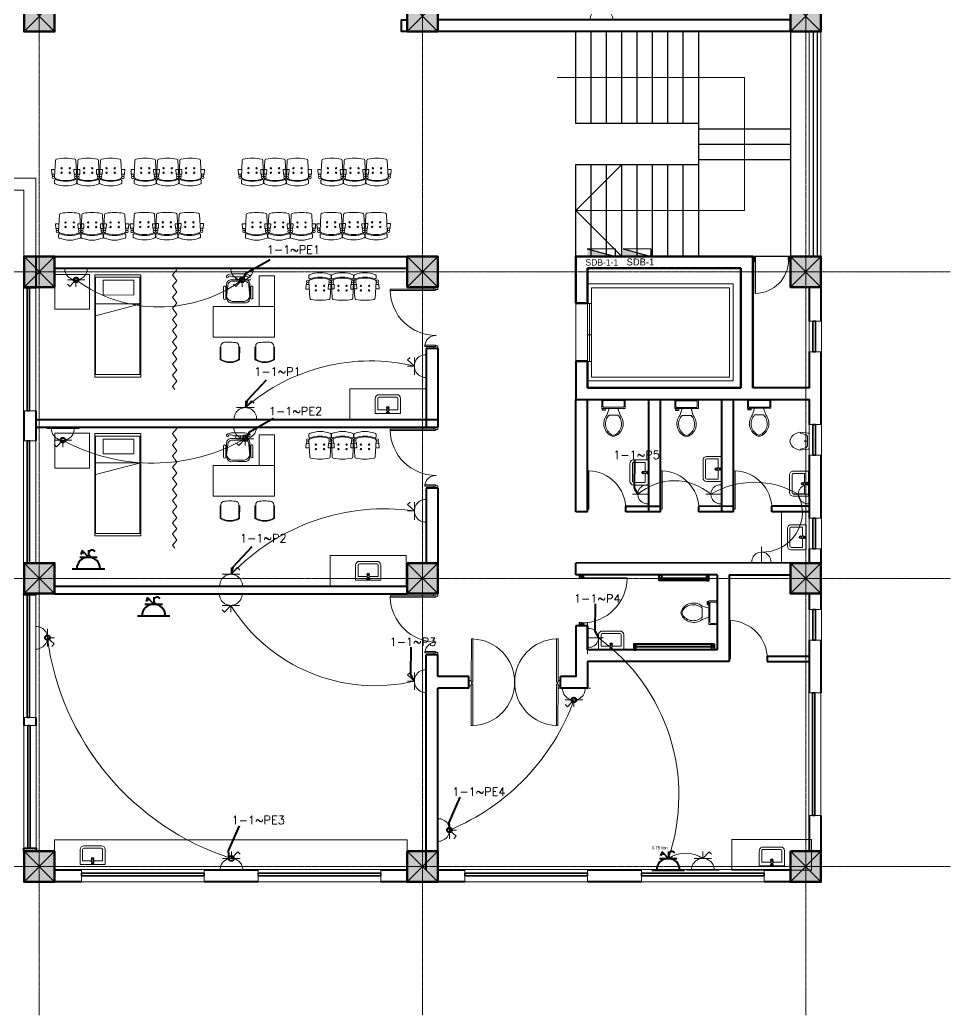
# Model space of a CAD drawing. Header units: millimetres. Extents: x 2399484 to 3337895, y 3598750 to 3969149.
# Drawn here: x 2529930 to 2548137, y 3809098 to 3828576 of the extents above; entities that cross this region are included whole.
import ezdxf

# ---------------------------------------------------------------- set-up
doc = ezdxf.new("R2010")
doc.units = ezdxf.units.MM
doc.header["$MEASUREMENT"] = 0
doc.linetypes.add('CENTER', pattern=[2, 1.25, -0.25, 0.25, -0.25])
doc.linetypes.add('DASHED', pattern=[0.75, 0.5, -0.25])
for name, color, linetype, lineweight in [('0newfurnture', 30, 'Continuous', 15), ('4 DB BOXES', 3, 'Continuous', 25), ('5 A power', 220, 'Continuous', 9), ('5 DB BOXES', 3, 'Continuous', 25), ('centreline', 52, 'CENTER', 5), ('Column-0.5', 14, 'Continuous', 50), ('door', 41, 'Continuous', 5), ('Door Opening-0.09', 253, 'Continuous', 9), ('furniture', 34, 'Continuous', 15), ('Furniture Hospital-0.09', 44, 'Continuous', 9), ('Hatch', 9, 'Continuous', 9), ('hidden lines', 205, 'DASHED', 5), ('Power Sockets City supply', 141, 'Continuous', 13), ('Sill Level', 140, 'Continuous', 20), ('stairs', 6, 'Continuous', 25), ('WALL 0.2', 7, 'Continuous', 20), ('wall 0.4', 7, 'Continuous', 40), ('Wall-0.5', 7, 'Continuous', 50), ('WINDOW', 152, 'Continuous', 30), ('Windows Plan', 152, 'Continuous', 35)]:
    doc.layers.add(name, color=color, linetype=linetype, lineweight=lineweight)
for name, color, linetype in [('power socket Generator', 210, 'CENTER'), ('wire powered ups', 3, 'Continuous'), ('Wires', 1, 'Continuous')]:
    doc.layers.add(name, color=color, linetype=linetype)
doc.styles.add('arial.', font='arial.ttf')
doc.styles.add('romans', font='romans.shx')
doc.styles.get("Standard").update_dxf_attribs({"font": 'arial.ttf'})
doc.linetypes.add('ZIGZAG', pattern='A,0.0001,-0.2,[131,ltypeshp.shx,S=0.2,R=0,X=-0.2,Y=0],-0.4,[131,ltypeshp.shx,S=0.2,R=180,X=0.2,Y=0],-0.2', length=0.8001)
doc.dimstyles.get("Standard").update_dxf_attribs({"dimtxt": 500, "dimasz": 100, "dimexe": 100, "dimexo": 200, "dimgap": 0.09, "dimtad": 0, "dimtoh": 1, "dimdec": 0, "dimzin": 0, "dimdsep": 46, "dimtxsty": 'Standard', "dimblk": 'DOT', "dimcen": 0, "dimclrd": 256, "dimclre": 256, "dimclrt": 256, "dimadec": 0, "dimazin": 0, "dimtfac": 1, "dimtdec": 0, "dimtofl": 0, "dimtmove": 0, "dimatfit": 3, "dimfxl": 1, "dimtolj": 1, "dimtzin": 0, "dimlwd": -1, "dimlwe": -1, "dimarcsym": 1})

# ---------------------------------------------------------------- blocks, each defined once
blk = doc.blocks.new('2ft column')
at = {"layer": 'Hatch', "ltscale": 5}
h = blk.add_hatch(color=256, dxfattribs=at)
h.dxf.hatch_style = 1
h.paths.add_polyline_path([(2207385, 4176559), (2207985, 4176559), (2207985, 4175959), (2207385, 4175959)])
at = {"layer": 'Column-0.5', "ltscale": 5}
blk.add_lwpolyline([(2207385, 4176559), (2207985, 4176559), (2207985, 4175959), (2207385, 4175959)], close=True, dxfattribs=at)
at = {"layer": 'Defpoints', "ltscale": 5}
for points in [[(2207985, 4176559), (2207385, 4175959)], [(2207985, 4175959), (2207385, 4176559)]]:
    blk.add_lwpolyline(points, dxfattribs=at)
blk = doc.blocks.new('main grid')
at = {"layer": 'centreline', "ltscale": 5}
for p, q in [((2542161, 4018930), (2542161, 3976624)), ((2549661, 4018930), (2549661, 3976624)), ((2557161, 4018930), (2557161, 3976624)), ((2559988, 3991172), (2538074, 3991172)), ((2559988, 3985172), (2538074, 3985172)), ((2559988, 3979531), (2538074, 3979531))]:
    blk.add_line(p, q, dxfattribs=at)
at = {"layer": 'Hatch', "xscale": -1}
for p in [(4749846, -180087), (4757346, -180087), (4764846, -180087)]:
    blk.add_blockref('2ft column', p, dxfattribs=at)
at = {"layer": 'Hatch'}
for p in [(334476, -185087), (341976, -185087), (349476, -185087), (334476, -191087), (341976, -191087), (349476, -191087), (334476, -196728), (341976, -196728), (349476, -196728)]:
    blk.add_blockref('2ft column', p, dxfattribs=at)
blk = doc.blocks.new("door 3'3")
at = {"layer": 'door'}
for p, q in [((82769.4, -31237.4), (82769.4, -31203.4)), ((82769.8, -31203.4), (82769.4, -31203.4)), ((82769.8, -31237.4), (82769.8, -31203.4))]:
    blk.add_line(p, q, dxfattribs=at)
at = {"layer": 'door', "ltscale": 80}
for points in [[(82769.8, -31239.8), (82767.4, -31239.8), (82767.4, -31239.4), (82766.9, -31239.4), (82766.9, -31236.4), (82767.4, -31236.4), (82767.4, -31235.9), (82769.4, -31235.9), (82769.4, -31237.4), (82769.8, -31237.4)], [(82802.9, -31239.8), (82805.4, -31239.8), (82805.4, -31239.4), (82805.9, -31239.4), (82805.9, -31236.4), (82805.4, -31236.4), (82805.4, -31235.9), (82803.4, -31235.9), (82803.4, -31237.4), (82802.9, -31237.4)]]:
    blk.add_lwpolyline(points, close=True, dxfattribs=at)
blk.add_arc((82769.4, -31237.4), 34, 0, 89.2047, dxfattribs=at)
at = {"layer": 'Hatch'}
for centre, radius, start, end in [((82757.2, -31236.2), 10.6, 342.6842, 1.6014), ((82764.4, -31235.9), 4.57, 311.0325, 0.2101), ((82768.1, -31239.1), 3.04, 64.8198, 103.5348), ((82804.7, -31239.1), 3.04, 76.4652, 115.1802), ((82808.4, -31235.9), 4.57, 179.7899, 228.9675), ((82815.6, -31236.2), 10.6, 178.3986, 197.3158), ((82767.7, -31239.9), 2.68, 36.7582, 107.5329), ((82767.3, -31240.3), 1.96, 14.7681, 101.3525), ((82767.3, -31236.1), 3.25, 271.0473, 321.5319), ((82805.1, -31239.9), 2.68, 72.4671, 143.2418), ((82805.5, -31236.1), 3.25, 218.4681, 268.9527), ((82805.5, -31240.3), 1.96, 78.6475, 165.2319)]:
    blk.add_arc(centre, radius, start, end, dxfattribs=at)
blk = doc.blocks.new('MAIN DOOR')
at = {"layer": 'door', "ltscale": 1000}
for points in [[(2313.47, 188.53), (2347.4, 188.53), (2347.4, 187.28), (2313.47, 187.28)], [(2381.32, 188.53), (2348.88, 188.53), (2348.88, 187.28), (2381.32, 187.28)]]:
    blk.add_lwpolyline(points, close=True, dxfattribs=at)
for points in [[(2346.08, 190.6), (2346.08, 188.53)], [(2348.88, 188.12), (2347.4, 188.12), (2347.4, 188.53), (2346.08, 188.53), (2346.08, 190.6), (2350.2, 190.6)], [(2347.4, 188.12), (2348.88, 188.12), (2348.88, 188.53), (2350.2, 188.53), (2350.2, 190.6), (2346.08, 190.6)], [(2350.2, 190.6), (2350.2, 188.53)], [(2313.41, 120.66), (2347.33, 120.66), (2347.33, 121.91), (2313.41, 121.91), (2313.41, 120.66)], [(2348.82, 121.07), (2347.33, 121.07), (2347.33, 120.66), (2346.01, 120.66), (2346.01, 118.6), (2350.14, 118.6)], [(2347.33, 121.07), (2348.82, 121.07), (2348.82, 120.66), (2350.14, 120.66), (2350.14, 118.6), (2346.01, 118.6)], [(2346.01, 118.6), (2346.01, 120.66)], [(2381.26, 120.66), (2348.82, 120.66), (2348.82, 121.91), (2381.26, 121.91), (2381.26, 120.66)], [(2350.14, 118.6), (2350.14, 120.66)]]:
    blk.add_lwpolyline(points, dxfattribs=at)
at = {"layer": 'Door Opening-0.09', "ltscale": 1000}
for centre, radius, start, end in [((2347.4, 188.53), 33.94, 182.11678, 357.88255), ((2347.33, 120.66), 33.95, 2.11669, 177.88264)]:
    blk.add_arc(centre, radius, start, end, dxfattribs=at)
at = {"layer": 'WINDOW', "ltscale": 5}
blk.add_line((2350.14, 190.6), (2350.14, 190.6), dxfattribs=at)
blk = doc.blocks.new("door 5'")
at = {"layer": 'door', "ltscale": 1000}
for points in [[(2177525, 4317078), (2177525, 4317062), (2177516, 4317062), (2177516, 4317020), (2177473, 4317020), (2177474, 4317105)], [(2177525, 4317062), (2177525, 4317105), (2177474, 4317105), (2177473, 4317020)], [(2177474, 4317105), (2177516, 4317105)], [(2178697, 4316120), (2178697, 4317060), (2178671, 4317060), (2178671, 4316120), (2178697, 4316120)], [(2178689, 4317076), (2178689, 4317060), (2178697, 4317060), (2178697, 4317018), (2178740, 4317018), (2178740, 4317104)], [(2178689, 4317060), (2178689, 4317104), (2178740, 4317104), (2178740, 4317018)], [(2177473, 4317020), (2177516, 4317020)], [(2178740, 4317018), (2178697, 4317018)]]:
    blk.add_lwpolyline(points, dxfattribs=at)
blk.add_lwpolyline([(2177516, 4316839), (2177516, 4317062), (2177543, 4317062), (2177543, 4316839)], close=True, dxfattribs=at)
at = {"layer": 'Door Opening-0.09', "ltscale": 1000}
for centre, radius, start, end in [((2177516, 4317062), 224, 276.6944, 2.344), ((2178697, 4317076), 957, 180.3416, 268.4244)]:
    blk.add_arc(centre, radius, start, end, dxfattribs=at)
at = {"layer": 'WINDOW', "ltscale": 5}
blk.add_line((2177474, 4317104), (2177474, 4317104), dxfattribs=at)
blk = doc.blocks.new('BANCAS')
at = {"layer": 'Furniture Hospital-0.09'}
for p, q in [((-0.236, -0.247), (-0.314, -0.247)), ((-0.309, -0.347), (-0.314, -0.247)), ((-0.241, -0.347), (-0.309, -0.347)), ((-0.294, -0.405), (-0.3, -0.347)), ((-0.256, -0.405), (-0.25, -0.347)), ((0.314, -0.25), (0.236, -0.25)), ((0.309, -0.35), (0.241, -0.35)), ((0.256, -0.409), (0.25, -0.35)), ((0.294, -0.409), (0.3, -0.35)), ((0.309, -0.35), (0.314, -0.25))]:
    blk.add_line(p, q, dxfattribs=at)
blk.add_lwpolyline([(0.227, -0.048, 0.346546), (0.203, -0.019, 0.095695), (-0.203, -0.019, 0.346546), (-0.227, -0.048), (-0.244, -0.417, 0.318973), (-0.225, -0.447, 0.193005), (0.225, -0.447, 0.318973), (0.244, -0.417)], format="xyb", close=True, dxfattribs=at)
blk.add_lwpolyline([(-0.245, -0.522), (-0.245, -0.489, -0.522832), (-0.218, -0.471, 0.18), (0.218, -0.471, -0.522832), (0.245, -0.489), (0.245, -0.547, -0.306573), (0.232, -0.565, -0.192782), (-0.232, -0.565, -0.306573), (-0.245, -0.547), (-0.245, -0.504)], format="xyb", dxfattribs=at)
for centre, radius in [((-0.09, -0.22), 0.015), ((0.09, -0.22), 0.015), ((-0.275, -0.422), 0.025), ((-0.09, -0.32), 0.015), ((0.09, -0.32), 0.015), ((0.275, -0.425), 0.025)]:
    blk.add_circle(centre, radius, dxfattribs=at)
blk = doc.blocks.new('A$C72AE6952')
at = {"ltscale": 20, "xscale": 800, "yscale": 800, "zscale": 800, "row_count": 1, "column_count": 3, "row_spacing": 0, "column_spacing": 440.0000000000001}
blk.add_blockref('BANCAS', (-440, 0), dxfattribs=at)
blk = doc.blocks.new('TAP')
at = {"layer": 'Furniture Hospital-0.09', "linetype": 'Continuous'}
for p, q in [((0, 38), (0, -38)), ((5, 38), (0, 38)), ((5, 38), (5, -38)), ((30, 25), (5, 25)), ((30, 0), (5, 0)), ((30, 25), (30, -25)), ((56, 16), (30, 16)), ((51, 7), (48, 8)), ((59, 19), (57, 22)), ((73, 24), (73, 27)), ((88, 20), (89, 22)), ((97, 15), (125, 12)), ((97, 8), (100, 9)), ((5, -38), (0, -38)), ((30, -25), (5, -25)), ((56, -16), (30, -16)), ((51, -8), (48, -9)), ((60, -20), (58, -22)), ((74, -24), (74, -27)), ((88, -19), (90, -22)), ((97, -7), (100, -8)), ((97, -15), (125, -12))]:
    blk.add_line(p, q, dxfattribs=at)
for radius in [21.2, 19.7]:
    blk.add_circle((74, 0), radius, dxfattribs=at)
for centre, radius, start, end in [((74, 0), 27.2, 163.0512, 199.0512), ((74, 0), 24.2, 127.0512, 163.0512), ((74, 0), 27.2, 91.0512, 127.0512), ((74, 0), 24.2, 55.0512, 91.0512), ((74, 0), 27.2, 19.0512, 55.0512), ((74, 0), 24.2, 343.0512, 19.0512), ((95, 0), 32.6, 337.45, 22.55), ((74, 0), 24.2, 199.0512, 235.0512), ((74, 0), 27.2, 235.0512, 271.0512), ((74, 0), 24.2, 271.0512, 307.0512), ((74, 0), 27.2, 307.0512, 343.0512)]:
    blk.add_arc(centre, radius, start, end, dxfattribs=at)
blk = doc.blocks.new('bazin')
at = {"layer": '0newfurnture', "ltscale": 5}
for p, q in [((2434577, 4011590), (2435069, 4011590)), ((2434577, 4011295), (2434577, 4011590)), ((2435069, 4011590), (2435069, 4011295)), ((2434626, 4011295), (2434626, 4011516)), ((2434626, 4011516), (2434799, 4011516)), ((2434847, 4011516), (2435020, 4011516)), ((2435020, 4011516), (2435020, 4011295)), ((2434996, 4011270), (2434651, 4011270)), ((2434996, 4011221), (2434651, 4011221))]:
    blk.add_line(p, q, dxfattribs=at)
blk.add_circle((2434823, 4011477), 25.6, dxfattribs=at)
for centre, radius, start, end in [((2434651, 4011295), 73.8, 180, 270), ((2434651, 4011295), 24.6, 180, 270), ((2434996, 4011295), 73.8, 270, 0), ((2434996, 4011295), 24.6, 270, 0)]:
    blk.add_arc(centre, radius, start, end, dxfattribs=at)
at = {"layer": '0newfurnture', "ltscale": 5, "xscale": 0.9842520018725999, "yscale": 0.9842520018725999, "zscale": 0.9842520018725999, "rotation": 270}
blk.add_blockref('TAP', (2434823, 4011590), dxfattribs=at)
blk = doc.blocks.new('26 door')
at = {"layer": 'door'}
blk.add_line((42654.7, -717.83), (42654.7, -716.68), dxfattribs=at)
at = {"layer": 'door', "ltscale": 5}
blk.add_lwpolyline([(42654.7, -716.68), (42684.73, -716.68), (42684.73, -717.83), (42654.7, -717.83)], dxfattribs=at)
at = {"layer": 'Door Opening-0.09'}
blk.add_arc((42654.79, -717.79), 29.96, 2.13581, 90.17937, dxfattribs=at)
blk = doc.blocks.new('d1')
at = {"layer": 'door'}
for p, q in [((2442.75, 10745.72), (2408.32, 10745.72)), ((2442.75, 10746.15), (2408.33, 10746.15)), ((2408.33, 10746.15), (2408.33, 10745.72))]:
    blk.add_line(p, q, dxfattribs=at)
at = {"layer": 'door', "ltscale": 80}
for points in [[(2445, 10779.7), (2445, 10781.99), (2444.56, 10781.99), (2444.56, 10782.43), (2441.8, 10782.43), (2441.8, 10781.99), (2441.36, 10781.99), (2441.36, 10780.14), (2442.75, 10780.14), (2442.75, 10779.7)], [(2445, 10746.15), (2445, 10743.87), (2444.56, 10743.87), (2444.56, 10743.43), (2441.8, 10743.43), (2441.8, 10743.87), (2441.36, 10743.87), (2441.36, 10745.72), (2442.75, 10745.72), (2442.75, 10746.15)]]:
    blk.add_lwpolyline(points, close=True, dxfattribs=at)
at = {"layer": 'Door Opening-0.09', "ltscale": 80}
blk.add_arc((2442.75, 10745.72), 34.42, 90, 179.27403, dxfattribs=at)
at = {"layer": 'hidden lines'}
for centre, radius, start, end in [((2441.64, 10791.37), 9.82, 268.39858, 287.31577), ((2441.38, 10784.76), 4.22, 269.78991, 318.96751), ((2444.33, 10781.34), 2.81, 166.46517, 205.18019), ((2445.01, 10781.68), 2.48, 162.46714, 233.24176), ((2441.57, 10782.05), 3, 308.46813, 358.9527), ((2445.46, 10782.07), 1.81, 168.64751, 255.23191), ((2441.64, 10734.49), 9.82, 72.68423, 91.60142), ((2441.38, 10741.1), 4.22, 41.03249, 90.21009), ((2444.33, 10744.52), 2.81, 154.81981, 193.53483), ((2445.01, 10744.18), 2.48, 126.75824, 197.53286), ((2441.57, 10743.81), 3, 1.0473, 51.53187), ((2445.46, 10743.79), 1.81, 104.76809, 191.35249)]:
    blk.add_arc(centre, radius, start, end, dxfattribs=at)
blk = doc.blocks.new('Toilet - top')
at = {"layer": 'Furniture Hospital-0.09'}
for p, q in [((-10, -8.5), (-8, -8.5)), ((-10, -9.5), (-10, -8.5)), ((-8, -8.5), (-8, -8)), ((-7, -8), (-7, -9.5)), ((-4, -8), (-6, -14)), ((4, -8), (6, -14)), ((9.5, -6), (9.5, -2)), ((-7, -9.5), (-10, -9.5)), ((4, -14), (-4, -14))]:
    blk.add_line(p, q, dxfattribs=at)
blk.add_lwpolyline([(10.5, -8), (10.5, 0), (-10.5, 0), (-10.5, -8)], close=True, dxfattribs=at)
for points in [[(-9.5, -2), (-9.5, -6)], [(8.5, -1), (-8.5, -1)], [(-8.5, -7), (8.5, -7)]]:
    blk.add_lwpolyline(points, dxfattribs=at)
for centre, radius, start, end in [((-8.62, -1.88), 0.884, 81.8699, 188.1301), ((-8.62, -6.12), 0.884, 171.8699, 278.1301), ((8.62, -1.88), 0.884, 351.8699, 98.1301), ((8.62, -6.12), 0.884, 261.8699, 8.1301), ((3.52, -21.58), 12.17, 141.46911, 247.97143), ((4.2, -21.82), 11.33, 136.36773, 238.94682), ((-3.52, -21.58), 12.17, 292.02843, 38.53071), ((-4.2, -21.82), 11.33, 301.05301, 43.63209), ((0, -27.88), 4, 245.73182, 294.26817), ((0, -29), 4, 254.86053, 285.13947)]:
    blk.add_arc(centre, radius, start, end, dxfattribs=at)
blk = doc.blocks.new('TIA UR Plan-flat-1')
at = {"layer": 'Furniture Hospital-0.09'}
for points in [[(-186, 175), (-265, 150, 0.270578), (-380, 0, 0.556713)], [(-186, -175), (-265, -150, -0.270578), (-380, 0, -0.556713)], [(0, 0), (0, 132, 0.414214), (-25, 157), (-186, 175)], [(0, 0), (0, -132, -0.414214), (-25, -157), (-186, -175)], [(-174, 175), (-174, 154), (-81, 130, -0.321575), (-32, 71), (-32, 0)], [(-174, -175), (-174, -154), (-81, -130, 0.321575), (-32, -71), (-32, 0)]]:
    blk.add_lwpolyline(points, format="xyb", dxfattribs=at)
blk.add_circle((-75, 0), 20, dxfattribs=at)
blk = doc.blocks.new('ADHIKRIT')
at = {"layer": 'furniture'}
for p, q in [((900, 1351), (0, 1351)), ((0, 1351), (0, -450)), ((0, 741), (0, 1351)), ((900, -450), (900, 1351)), ((-245, 1046), (-569, 1047)), ((-245, 980), (-569, 981)), ((1048, 956), (1048, 1014)), ((1187, 1121), (1153, 1121)), ((1187, 1145), (1558, 1147)), ((1187, 1145), (1187, 1121)), ((1187, 1121), (1545, 1123)), ((-789, 683), (-869, 683)), ((1050, 758), (1050, 711)), ((1050, 700), (1050, 711)), ((1189, 595), (1157, 595)), ((1187, 595), (1187, 571)), ((1189, 595), (1286, 595)), ((1287, 595), (1545, 597)), ((-789, 547), (-869, 547)), ((1187, 571), (1558, 573)), ((-900, 0), (0, 0)), ((-900, -450), (-900, 0)), ((-247, 247), (-571, 248)), ((-247, 182), (-571, 182)), ((1189, 102), (1157, 102)), ((1187, 126), (1558, 124)), ((1187, 102), (1187, 126)), ((1189, 102), (1286, 101)), ((1287, 101), (1545, 100)), ((1048, -260), (1048, -318)), ((1050, -4), (1050, -14)), ((1050, -61), (1050, -14)), ((0, -450), (-900, -450)), ((0, -450), (900, -450)), ((1187, -425), (1153, -425)), ((1187, -425), (1545, -426)), ((1187, -449), (1187, -425)), ((1187, -449), (1558, -450))]:
    blk.add_line(p, q, dxfattribs=at)
for points in [[(-897, 962, 0.207066), (-957, 755), (-957, 615)], [(-885, 900, 0.214578), (-869, 755), (-869, 615)], [(-110, 614), (-109, 818, 0.414214), (-246, 955), (-655, 956, 0.418376), (-789, 820), (-789, 615)], [(-153, 614), (-152, 788, 0.28028), (-288, 955), (-610, 925, 0.418376), (-744, 789), (-745, 615)], [(-899, 268, -0.207066), (-958, 476), (-957, 615)], [(-886, 330, -0.214578), (-870, 475), (-869, 615)], [(-110, 614), (-110, 409, -0.414214), (-247, 273), (-656, 274, -0.418376), (-790, 410), (-789, 615)], [(-153, 614), (-153, 440, -0.28028), (-290, 273), (-612, 304, -0.418376), (-745, 441), (-745, 615)]]:
    blk.add_lwpolyline(points, format="xyb", dxfattribs=at)
for centre, radius, start, end in [((-881, 933), 33.3, 262.3354, 120.0474), ((-569, 1014), 32.9, 89.8702, 269.8702), ((-245, 1013), 32.9, 269.8702, 89.8702), ((1753, 864), 711, 172.5908, 188.6233), ((1154, 1015), 106, 90.3083, 180.3083), ((1203, 1157), 39.5, 294.3355, 296.5711), ((1099, 860), 518, 329.4756, 30.5244), ((1099, 860), 542, 328.0257, 31.9845), ((1157, 701), 106, 180.3083, 270.3083), ((-882, 297), 33.3, 239.693, 97.4051), ((-571, 215), 32.9, 89.8702, 269.8702), ((-253, 214), 33.4, 280.4483, 79.5122), ((1157, -4), 106, 89.6917, 179.6917), ((1099, -163), 518, 329.4756, 30.5244), ((1099, -163), 542, 328.0155, 31.9743), ((1753, -168), 711, 171.3767, 187.4092), ((1154, -319), 106, 179.6917, 269.6917), ((1203, -461), 39.5, 63.4289, 65.6645)]:
    blk.add_arc(centre, radius, start, end, dxfattribs=at)
blk = doc.blocks.new('BED')
at = {"layer": 'Furniture Hospital-0.09'}
for p, q in [((-2.12, 0.475), (-2.12, -0.475)), ((-2.12, -0.475), (-2.12, 0.475)), ((-0.008, 0.475), (-2.12, 0.475)), ((-2.07, 0.475), (-2.07, -0.475)), ((-0.058, 0.455), (-2.07, 0.455)), ((-0.855, -0.455), (-0.61, 0.475)), ((-0.61, 0.475), (-0.61, -0.455)), ((-0.058, -0.475), (-0.058, 0.475)), ((-0.008, -0.475), (-0.008, 0.475)), ((-0.425, 0.336), (-0.426, -0.303)), ((-0.425, 0.336), (-0.121, 0.336)), ((-0.121, -0.303), (-0.121, 0.336)), ((-0.426, -0.303), (-0.121, -0.303)), ((-2.12, -0.475), (-0.008, -0.475)), ((-2.07, -0.455), (-0.058, -0.455))]:
    blk.add_line(p, q, dxfattribs=at)
blk = doc.blocks.new('w1')
at = {"layer": 'Sill Level'}
blk.add_lwpolyline([(2460641, 3827503), (2460641, 3825103), (2460401, 3825103), (2460401, 3827503)], close=True, dxfattribs=at)
at = {"layer": 'Windows Plan'}
blk.add_lwpolyline([(2460521, 3825103), (2460521, 3827503), (2460473, 3827503), (2460473, 3825103)], close=True, dxfattribs=at)
blk = doc.blocks.new('v2')
at = {"layer": 'Sill Level'}
blk.add_lwpolyline([(2448277, 3818910), (2448877, 3818910), (2448877, 3818670), (2448277, 3818670)], close=True, dxfattribs=at)
at = {"layer": 'Windows Plan'}
blk.add_lwpolyline([(2448877, 3818790), (2448277, 3818790), (2448277, 3818743), (2448877, 3818743)], close=True, dxfattribs=at)
blk = doc.blocks.new('15A N soc')
at = {"layer": 'Power Sockets City supply', "color": 244, "lineweight": 13, "true_color": 0x991b1e}
for p, q in [((52222.5612, 99516.2064), (52222.5611, 99516.2603)), ((52222.5612, 99516.2064), (52222.6099, 99516.2585)), ((52222.6099, 99516.2585), (52222.6282, 99516.2401)), ((52222.6282, 99516.2064), (52222.4926, 99516.2064)), ((52222.4338, 99516.1156), (52222.6863, 99516.1156))]:
    blk.add_line(p, q, dxfattribs=at)
blk.add_arc((52222.5612, 99516.1182), 0.0881, 358.32, 181.68, dxfattribs=at)
blk = doc.blocks.new('5A soc')
at = {"layer": '5 A power', "lineweight": 18}
for p, q in [((895571.9, -137969.1), (895571.9, -137872.1)), ((895476.6, -137969.1), (895667.1, -137969.1))]:
    blk.add_line(p, q, dxfattribs=at)
blk.add_arc((895571.9, -137960.1), 57.1, 350.91221, 189.08779, dxfattribs=at)
blk = doc.blocks.new('FDB')
at = {"layer": '4 DB BOXES'}
blk.add_hatch(color=256, dxfattribs=at).paths.add_polyline_path([(-65075.48, -197982.42), (-65075.48, -197977), (-65095.76, -197982.42)])
for p, q in [((-65095.76, -197982.42), (-65095.76, -197977)), ((-65095.76, -197977), (-65075.48, -197977)), ((-65075.48, -197977), (-65095.76, -197982.42)), ((-65075.48, -197982.42), (-65095.76, -197982.42))]:
    blk.add_line(p, q, dxfattribs=at)
blk = doc.blocks.new('_Dot')
at = {"color": 0, "linetype": 'ByBlock', "lineweight": -2}
blk.add_line((-0.5, 0), (-1, 0), dxfattribs=at)
at = {"color": 0, "linetype": 'ByBlock', "lineweight": -3, "const_width": 0.5}
blk.add_lwpolyline([(-0.25, 0, 1), (0.25, 0, 1)], format="xyb", close=True, dxfattribs=at)
blk = doc.blocks.new('AC Power Socket')
at = {"layer": 'wall 0.4', "color": 114, "ltscale": 5, "true_color": 0x139b48}
for p, q in [((2405368, 3836252), (2405340, 3836174)), ((2405491, 3836120), (2405368, 3836252)), ((2405491, 3836256), (2405491, 3836120)), ((2405318, 3836120), (2405660, 3836120)), ((2405354, 3836213), (2405405, 3836212)), ((2405170, 3835891), (2405807, 3835891))]:
    blk.add_line(p, q, dxfattribs=at)
for centre, radius, start, end in [((2405559, 3836188), 67.6, 32.4797, 294.3307), ((2405488, 3835891), 229, 0, 180)]:
    blk.add_arc(centre, radius, start, end, dxfattribs=at)

msp = doc.modelspace()

# ---------------------------------------------------------------- linework, layer by layer
at = {"layer": '0newfurnture', "ltscale": 5}
for points in [[(2536388.6, 3821358.2), (2537877.2, 3821358.2), (2537877.2, 3820758.2), (2536388.6, 3820758.2)], [(2536003.5, 3818096.2), (2537492, 3818096.2), (2537492, 3817496.2), (2536003.5, 3817496.2)], [(2545421.2, 3812535.2), (2543862.4, 3812535.2), (2543862.4, 3811935.2), (2545421.2, 3811935.2)]]:
    msp.add_lwpolyline(points, close=True, dxfattribs=at)
at = {"layer": '0newfurnture'}
msp.add_lwpolyline([(2545379.8, 3818226.5), (2545379.8, 3817946.2), (2544836.3, 3817946.2), (2544836.3, 3818946), (2545379.8, 3818946), (2545379.8, 3818826.5)], dxfattribs=at)
at = {"layer": '0newfurnture', "ltscale": 5}
for points in [[(2531138.3, 3811928.7), (2530609.8, 3811928.7), (2530609.8, 3812528.7), (2537509.8, 3812528.7), (2537509.8, 3811928.7), (2536995.3, 3811928.7)], [(2534595.3, 3811928.7), (2533538.3, 3811928.7)]]:
    msp.add_lwpolyline(points, dxfattribs=at)
at = {"layer": 'furniture'}
for points in [[(2530613.1, 3822912.5), (2531295.2, 3822912.5), (2531295.2, 3823594.6), (2530613.1, 3823594.6)], [(2530613.1, 3819804.6), (2531295.2, 3819804.6), (2531295.2, 3820486.7), (2530613.1, 3820486.7)]]:
    msp.add_lwpolyline(points, close=True, dxfattribs=at)
at = {"layer": 'Furniture Hospital-0.09', "ltscale": 5}
for p, q in [((2541039.8, 3823409.5), (2541039.8, 3823026.2)), ((2541116.5, 3823332.8), (2541116.5, 3823026.2)), ((2543816.1, 3823332.8), (2541116.5, 3823332.8)), ((2543816.1, 3821586.2), (2543816.1, 3823332.8)), ((2541039.8, 3823026.2), (2541116.5, 3823026.2)), ((2541078.1, 3823026.2), (2541078.1, 3821892.8)), ((2541078.1, 3822412.8), (2541039.8, 3822412.8)), ((2541116.5, 3822412.8), (2541078.1, 3822412.8)), ((2541039.8, 3821892.8), (2541039.8, 3821509.5)), ((2541039.8, 3821892.8), (2541116.5, 3821892.8)), ((2541116.5, 3821892.8), (2541116.5, 3821586.2)), ((2541039.8, 3821509.5), (2543892.8, 3821509.5)), ((2541116.5, 3821586.2), (2543816.1, 3821586.2))]:
    msp.add_line(p, q, dxfattribs=at)
for points in [[(2541039.8, 3823409.5), (2543892.8, 3823409.5), (2543892.8, 3821509.5)], [(2541039.8, 3821892.8), (2541039.8, 3823026.2)], [(2541116.5, 3823026.2), (2541116.5, 3821892.8)]]:
    msp.add_lwpolyline(points, dxfattribs=at)
at = {"layer": 'stairs', "ltscale": 5}
for points in [[(2543209.8, 3826546.2), (2540809.8, 3826546.2), (2540809.8, 3828346.2)], [(2541109.8, 3826546.2), (2541109.8, 3828346.2)], [(2541409.8, 3826546.2), (2541409.8, 3828346.2)], [(2541709.8, 3826546.2), (2541709.8, 3828346.2)], [(2542009.8, 3826546.2), (2542009.8, 3828346.2)], [(2542309.8, 3826546.2), (2542309.8, 3828346.2)], [(2542609.8, 3826546.2), (2542609.8, 3828346.2)], [(2542909.8, 3826546.2), (2542909.8, 3828346.2)], [(2543209.8, 3828346.2), (2543209.8, 3823946.2)], [(2545009.8, 3828346.2), (2545009.8, 3823946.2), (2544269.5, 3823946.2)], [(2543209.8, 3826446.2), (2545009.8, 3826446.2)], [(2543209.8, 3826146.2), (2545009.8, 3826146.2)], [(2540809.8, 3823946.2), (2540809.8, 3825746.2), (2543209.8, 3825746.2)], [(2541109.8, 3823946.2), (2541109.8, 3825746.2)], [(2541409.8, 3823946.2), (2541409.8, 3825746.2)], [(2541709.8, 3823946.2), (2541709.8, 3825746.2)], [(2542009.8, 3823946.2), (2542009.8, 3825746.2)], [(2542309.8, 3823946.2), (2542309.8, 3825746.2)], [(2542609.8, 3823946.2), (2542609.8, 3825746.2)], [(2542909.8, 3823946.2), (2542909.8, 3825746.2)], [(2543209.8, 3825846.2), (2545009.8, 3825846.2)]]:
    msp.add_lwpolyline(points, dxfattribs=at)
at = {"layer": 'WALL 0.2', "ltscale": 5}
for p, q in [((2514704.8, 3825476.2), (2530239.8, 3825476.2)), ((2530239.8, 3825476.2), (2530239.8, 3823946.2)), ((2514934.8, 3825246.2), (2530009.8, 3825246.2)), ((2530009.8, 3825246.2), (2530009.8, 3823946.2)), ((2540809.8, 3823031.2), (2540809.8, 3821897.9)), ((2541039.8, 3821897.9), (2541039.8, 3823031.2))]:
    msp.add_line(p, q, dxfattribs=at)
for points in [[(2545379.8, 3828346.2), (2545379.8, 3823946.2)], [(2545609.8, 3828346.2), (2545609.8, 3823946.2)], [(2540444.7, 3827446.2), (2543209.8, 3827446.2), (2544109.8, 3827446.2), (2544109.8, 3824846.2), (2540809.8, 3824846.2)], [(2540809.8, 3824846.2), (2541709.8, 3825746.2)], [(2540809.8, 3824846.2), (2541709.8, 3823946.2)]]:
    msp.add_lwpolyline(points, dxfattribs=at)
at = {"layer": 'wall 0.4', "ltscale": 5}
for p, q in [((2530009.8, 3823946.2), (2530009.8, 3823324.9)), ((2530239.8, 3823946.2), (2530239.8, 3823324.9)), ((2545609.8, 3823346.2), (2545609.8, 3822678.6)), ((2545609.8, 3822078.6), (2545609.8, 3820657.2)), ((2540809.3, 3818944.7), (2540809.3, 3821146.2)), ((2541039.3, 3818944.7), (2541039.3, 3821146.2)), ((2542239.3, 3818944.7), (2542239.3, 3821146.2)), ((2542469.3, 3818944.7), (2542469.3, 3821146.2)), ((2543669.3, 3818944.7), (2543669.3, 3821146.2)), ((2543899.3, 3818944.7), (2543899.3, 3821146.2)), ((2530009.8, 3820924.9), (2530009.8, 3820339.1)), ((2530239.8, 3820924.9), (2530239.8, 3820339.1)), ((2545609.8, 3820057.2), (2545609.8, 3818826.5)), ((2541039.3, 3818944.8), (2540809.3, 3818944.7)), ((2542469.3, 3819055.3), (2541789.3, 3819055)), ((2541789.3, 3818944.7), (2541789.3, 3819055)), ((2542469.3, 3818945.3), (2541789.3, 3818945)), ((2543899.3, 3819055.7), (2543219.3, 3819055.5)), ((2543219.3, 3818944.7), (2543219.3, 3819055.5)), ((2543899.3, 3818945.7), (2543219.3, 3818945.5)), ((2545379.8, 3819056.2), (2544649.3, 3819055.9)), ((2544649.3, 3818944.7), (2544649.3, 3819055.9)), ((2545379.8, 3818946.2), (2544649.3, 3818945.9)), ((2545609.8, 3818226.5), (2545609.8, 3817038.1)), ((2540809.8, 3817714.7), (2540809.7, 3817944.7)), ((2545009.8, 3817946.8), (2540809.8, 3817944.7)), ((2543579.8, 3817716.2), (2540809.8, 3817714.7)), ((2543579.8, 3817716.2), (2543579.8, 3816246.2)), ((2543809.8, 3817716.2), (2543809.8, 3816016.2)), ((2543809.8, 3817716.2), (2545009.8, 3817716.2)), ((2545379.8, 3817346.2), (2545379.8, 3817038.1)), ((2541039.8, 3816714.9), (2540810.3, 3816714.7)), ((2541039.8, 3816246.2), (2541039.8, 3816714.9)), ((2545379.8, 3816438.1), (2545379.8, 3815405.5)), ((2545609.8, 3816438.1), (2545609.8, 3815405.5)), ((2543579.8, 3816246.2), (2541039.8, 3816246.2)), ((2543809.8, 3816016.2), (2541039.8, 3816016.2)), ((2543809.8, 3816126.2), (2543838.6, 3816126.2)), ((2544557.6, 3816126.2), (2544557.6, 3816016.2)), ((2544557.6, 3816126.2), (2545379.8, 3816126.2)), ((2544557.6, 3816016.2), (2545379.8, 3816016.2)), ((2530009.8, 3814924.9), (2530009.8, 3814765.4)), ((2530239.8, 3814924.9), (2530239.8, 3814765.4)), ((2545379.8, 3813005.5), (2545379.8, 3812305.2)), ((2545609.8, 3813005.5), (2545609.8, 3812305.2)), ((2531138.3, 3811935.2), (2530609.8, 3811935.2)), ((2534595.3, 3811935.2), (2533538.3, 3811935.2)), ((2537509.8, 3811935.2), (2536995.3, 3811935.2)), ((2538638.3, 3811935.2), (2538109.8, 3811935.2)), ((2542095.3, 3811935.2), (2541038.3, 3811935.2)), ((2545009.8, 3811935.2), (2544495.3, 3811935.2)), ((2531138.3, 3811705.2), (2530609.8, 3811705.2)), ((2534595.3, 3811705.2), (2533538.3, 3811705.2)), ((2537509.8, 3811705.2), (2536995.3, 3811705.2)), ((2538638.3, 3811705.2), (2538109.8, 3811705.2)), ((2542095.3, 3811705.2), (2541038.3, 3811705.2)), ((2545009.8, 3811705.2), (2544495.3, 3811705.2))]:
    msp.add_line(p, q, dxfattribs=at)
for points in [[(2537509.8, 3828346.2), (2537399.8, 3828346.2), (2537399.8, 3828576.2), (2537509.8, 3828576.2)], [(2543909.8, 3828576.2), (2538109.8, 3828576.2)], [(2545009.8, 3828576.2), (2540989, 3828576.2)], [(2545009.8, 3828346.2), (2538109.8, 3828346.2)], [(2545009.8, 3828346.2), (2540809.8, 3828346.2)], [(2530609.8, 3823946.2), (2537509.8, 3823946.2)], [(2530609.8, 3823716.2), (2537509.8, 3823716.2)], [(2545379.8, 3823346.2), (2545379.8, 3822678.6)], [(2537879.8, 3822146.2), (2537879.8, 3820608.2)], [(2538109.1, 3822146.2), (2537879.8, 3822146.2)], [(2538109.8, 3822146.2), (2538109.8, 3820608.2)], [(2545379.8, 3822078.6), (2545379.8, 3821376.2), (2544272.8, 3821376.2)], [(2540809.8, 3821897.9), (2540809.8, 3821146.2), (2545379.8, 3821146.2), (2545379.8, 3820657.2)], [(2530239.8, 3820758.2), (2538109.8, 3820758.2)], [(2530239.8, 3820608.2), (2538109.8, 3820608.2)], [(2545379.8, 3820057.2), (2545379.8, 3818826.5)], [(2537879.8, 3819408.2), (2537879.8, 3817946.2)], [(2538107.9, 3819408.2), (2537879.8, 3819408.2)], [(2538107.9, 3819408.2), (2538107.9, 3817946.2)], [(2545379.8, 3818226.5), (2545379.8, 3817946.2)], [(2530609.8, 3817496.2), (2537509.8, 3817496.2)], [(2530609.8, 3817346.2), (2537509.8, 3817346.2)], [(2540810.3, 3816714.7), (2540810.3, 3815724.1), (2540514, 3815724.1)], [(2541039.8, 3816714.9), (2541039.8, 3816246.2)], [(2537879.8, 3811935.2), (2537879.8, 3816146.2)], [(2538111.4, 3816146.2), (2537879.8, 3816146.2)], [(2538109.8, 3815724.1), (2538109.8, 3816146.2)], [(2541039.8, 3816016.2), (2541039.8, 3815494.1), (2540514, 3815494.1)], [(2538714, 3815724.1), (2538109.8, 3815724.1)], [(2538714, 3815495.6), (2538714, 3815725.6)], [(2540514, 3815494.1), (2540514, 3815724.1)], [(2538109.8, 3811935.2), (2538109.8, 3815494.1)], [(2538714, 3815494.1), (2538109.8, 3815494.1)]]:
    msp.add_lwpolyline(points, dxfattribs=at)
for points in [[(2542487.4, 3817601.8), (2542443.3, 3817601.8), (2542443.3, 3817716.1), (2542487.4, 3817716.1)], [(2542446.5, 3817650.9), (2543409.4, 3817650.9), (2543409.4, 3817601.8), (2542446.5, 3817601.8)], [(2543368.6, 3817601.8), (2543412.6, 3817601.8), (2543412.6, 3817716.1), (2543368.6, 3817716.1)], [(2530239.8, 3817324.9), (2530009.8, 3817324.9), (2530009.8, 3817346.2), (2530239.8, 3817346.2)], [(2541988.3, 3816360.5), (2541944.3, 3816360.5), (2541944.3, 3816246.2), (2541988.3, 3816246.2)], [(2541944.3, 3816311.4), (2543513, 3816311.4), (2543513, 3816360.5), (2541944.3, 3816360.5)], [(2543472.1, 3816360.5), (2543516.2, 3816360.5), (2543516.2, 3816246.2), (2543472.1, 3816246.2)], [(2530009.8, 3812365.4), (2530250.9, 3812365.4), (2530250.9, 3812305.2), (2530009.8, 3812305.2)]]:
    msp.add_lwpolyline(points, close=True, dxfattribs=at)
at = {"layer": 'wall 0.4', "color": 3, "ltscale": 5}
for centre in [(2531029.6, 3823487.2), (2534280.1, 3823487.2), (2530771.6, 3820349.4), (2534339.1, 3820379.3), (2530468.7, 3816484.1), (2540774, 3815265.2), (2538338.7, 3812720.1), (2534067.7, 3812164.1)]:
    msp.add_circle(centre, 47.6, dxfattribs=at)
at = {"layer": 'Wall-0.5', "ltscale": 5}
for p, q in [((2544272.8, 3823946.2), (2540809.8, 3823946.2)), ((2540809.8, 3823946.2), (2540809.8, 3823031.2)), ((2544272.8, 3823946.2), (2544272.8, 3821376.2)), ((2541039.8, 3823031.2), (2541039.8, 3823716.2)), ((2541039.8, 3823716.2), (2544042.8, 3823716.2)), ((2544042.8, 3823716.2), (2544042.8, 3821376.2)), ((2540809.8, 3823031.2), (2541039.8, 3823031.2)), ((2541039.8, 3821897.9), (2540809.8, 3821897.9)), ((2541039.8, 3821376.2), (2541039.8, 3821897.9)), ((2544042.8, 3821376.2), (2541039.8, 3821376.2))]:
    msp.add_line(p, q, dxfattribs=at)
at = {"layer": 'WINDOW', "ltscale": 5}
for points in [[(2545454.8, 3828346.2), (2545454.8, 3823946.2)], [(2545534.8, 3828346.2), (2545534.8, 3823946.2)]]:
    msp.add_lwpolyline(points, dxfattribs=at)
at = {"layer": 'WINDOW', "linetype": 'ZIGZAG', "lineweight": 20, "ltscale": 0.5}
for points in [[(2533002.7, 3823686.2), (2532919.7, 3823587.7), (2533002.7, 3823467.9), (2532919.7, 3823369.3), (2533002.7, 3823249.5), (2532919.7, 3823150.9), (2533002.7, 3823031.1), (2532919.7, 3822932.5), (2533002.7, 3822812.7), (2532917.6, 3822711.6), (2533004.7, 3822596.7), (2532919.7, 3822495.7), (2533002.7, 3822375.9), (2532919.7, 3822277.4), (2533002.7, 3822157.6), (2532919.7, 3822059), (2533002.7, 3821939.2), (2532919.7, 3821840.6), (2533002.7, 3821720.8), (2532919.7, 3821622.2), (2533002.7, 3821502.4), (2532919.7, 3821403.8), (2532962.3, 3821342.3)], [(2533002.7, 3820578.3), (2532919.7, 3820479.7), (2533002.7, 3820359.9), (2532919.7, 3820261.4), (2533002.7, 3820141.6), (2532919.7, 3820043), (2533002.7, 3819923.2), (2532919.7, 3819824.6), (2533002.7, 3819704.8), (2532917.6, 3819603.7), (2533004.7, 3819488.8), (2532919.7, 3819387.8), (2533002.7, 3819268), (2532919.7, 3819169.4), (2533002.7, 3819049.6), (2532919.7, 3818951.1), (2533002.7, 3818831.2), (2532919.7, 3818732.7), (2533002.7, 3818612.9), (2532919.7, 3818514.3), (2533002.7, 3818394.5), (2532919.7, 3818295.9), (2532962.3, 3818234.4)]]:
    msp.add_lwpolyline(points, dxfattribs=at)
at = {"layer": 'Wires', "color": 5, "lineweight": 9}
for centre, radius, start, end in [((2532653.9, 3825720.2), 2762.4, 233.93413, 306.06587), ((2532528.5, 3823570.2), 3668.8, 241.38829, 299.57288), ((2535677.9, 3817165.1), 5253.2, 187.42636, 252.17427), ((2536669.7, 3816757.9), 4369.2, 292.45735, 340.02211)]:
    msp.add_arc(centre, radius, start, end, dxfattribs=at)
at = {"layer": 'Wires', "color": 2, "lineweight": 9}
for centre, radius, start, end in [((2536784.2, 3818186.4), 3715.4, 76.51183, 131.07749), ((2542739.2, 3818459), 1097.4, 49.34123, 130.65877), ((2544309.5, 3817851), 1675.3, 59.30172, 120.69828), ((2544462.3, 3818943.5), 784, 268.5564, 26.35066), ((2537073.9, 3814830.9), 4176.6, 82.06009, 136.13454), ((2536884.1, 3818872.8), 3327.9, 211.83904, 283.32116), ((2539020.9, 3813397.9), 3807, 341.08987, 54.07029), ((2542959.3, 3811681.1), 588.9, 55.10925, 124.89075)]:
    msp.add_arc(centre, radius, start, end, dxfattribs=at)

# ---------------------------------------------------------------- block references
at = {"layer": '0newfurnture', "xscale": -1}
for p, rotation in [((102308.5, 7832461.8), 180), ((-1469350.6, 1384894.9), 270), ((-1467920.6, 1384962.5), 270), ((-1466227.4, 1384676), 270), ((-1466268.1, 1383626.8), 270), ((101923.3, 7829199.7), 180), ((106679.5, 7827836.5), 180), ((96529.7, 7823632.2), 180)]:
    msp.add_blockref('bazin', p, dxfattribs=dict(at, rotation=rotation))
at = {"layer": '0newfurnture', "rotation": 180}
msp.add_blockref('bazin', (4979472, 7823608.7), dxfattribs=at)
at = {"layer": '5 DB BOXES', "xscale": -27.26879209834783, "yscale": 27.26879211394649, "zscale": 27.26879210264321, "rotation": 359.5057637808463}
for p in [(813139.9, 9237796.1), (813838.9, 9237796.1)]:
    msp.add_blockref('FDB', p, dxfattribs=at)
at = {"layer": 'door'}
for name, p, xscale, yscale, zscale, rotation in [("door 5'", (-1551664.2, 1758975.7), -0.9473750180788149, 0.9473750180788149, 0.9473750180788149, 270.0040133245631), ("door 5'", (-1551664.2, 1756237.8), -0.9473750180788149, 0.9473750180788149, 0.9473750180788149, 270.0040133245631), ('26 door', (2558985.1, 2752632.9), -25, 25, 25, 270), ('26 door', (2560415.1, 2752633.7), -25, 25, 25, 270), ('26 door', (2561845.1, 2752632.5), -25, 25, 25, 270), ("door 5'", (-1551662, 1752975.7), -0.9473750180788149, 0.9473750180788149, 0.9473750180788149, 270.0040133245631), ('26 door', (2561755.6, 2749700.8), -25, 25, 25, 270)]:
    msp.add_blockref(name, p, dxfattribs=dict(at, xscale=xscale, yscale=yscale, zscale=zscale, rotation=rotation))
at = {"layer": 'Door Opening-0.09'}
for name, p, xscale, yscale, zscale, rotation in [("door 3'3", (952185, 3224244.8), -19.23084603733906, 19.23084603733906, 19.23084603733906, 179.9608081480045), ('MAIN DOOR', (2543529.2, 3874292.5), -24.99999476308163, 24.99999476308163, 24.99999476308163, 89.95085157849962)]:
    msp.add_blockref(name, p, dxfattribs=dict(at, xscale=xscale, yscale=yscale, zscale=zscale, rotation=rotation))
at = {"layer": 'furniture', "xscale": -947.368421052245, "yscale": 947.368421052245, "zscale": 947.368421052245, "rotation": 270}
for p in [(2531843.7, 3823594.6), (2531843.7, 3820486.7)]:
    msp.add_blockref('BED', p, dxfattribs=at)
at = {"layer": 'furniture', "extrusion": (0, 0, -1), "xscale": 0.6669998082076751, "yscale": 0.6669998082076751, "zscale": -0.6669998082076751, "rotation": 270.0000000000001}
for p in [(-2534613.5, 3822964.7), (-2534613.5, 3819856.8)]:
    msp.add_blockref('ADHIKRIT', p, dxfattribs=at)
at = {"layer": 'Furniture Hospital-0.09'}
for name, p, xscale, yscale, zscale in [('A$C72AE6952', (2531313.3, 3825867.5), 1.107692350907673, 1.107692350907673, 1.107692306891935), ('A$C72AE6952', (2532775.5, 3825867.5), -1.107692350907673, 1.107692350907673, 1.107692306891935), ('A$C72AE6952', (2534969.7, 3825867.5), 1.107692350907673, 1.107692350907673, 1.107692306891935), ('A$C72AE6952', (2536431.9, 3825867.5), -1.107692350907673, 1.107692350907673, 1.107692306891935), ('A$C72AE6952', (2531296.7, 3824806.2), -1.107692350907673, 1.107692350907673, 1.107692306891935), ('A$C72AE6952', (2532758.9, 3824809.2), -1.107692350907673, 1.107692350907673, 1.107692306891935), ('A$C72AE6952', (2534953.1, 3824806.2), -1.107692350907673, 1.107692350907673, 1.107692306891935), ('A$C72AE6952', (2536415.3, 3824809.2), -1.107692350907673, 1.107692350907673, 1.107692306891935), ('Toilet - top', (2541548.4, 3821148.3), 21.93575057202424, 21.93575057202424, 21.93575057202424), ('Toilet - top', (2542979.1, 3821142.9), 21.93575057202424, 21.93575057202424, 21.93575057202424), ('Toilet - top', (2544399.3, 3821150.9), 21.93575057202424, 21.93575057202424, 21.93575057202424)]:
    msp.add_blockref(name, p, dxfattribs=dict(at, xscale=xscale, yscale=yscale, zscale=zscale))
for name, p, xscale, yscale, zscale, rotation in [('A$C72AE6952', (2536291.4, 3823087.9), -1.107692350907673, 1.107692350907673, 1.107692306891935, 180), ('A$C72AE6952', (2536291.4, 3819980), -1.107692350907673, 1.107692350907673, 1.107692306891935, 180), ('Toilet - top', (2543590.8, 3816973.2), 21.93575057202424, 21.93575057202424, 21.93575057202424, 270)]:
    msp.add_blockref(name, p, dxfattribs=dict(at, xscale=xscale, yscale=yscale, zscale=zscale, rotation=rotation))
at = {"layer": 'Furniture Hospital-0.09', "rotation": 359.9999993660119}
msp.add_blockref('TIA UR Plan-flat-1', (2545379.8, 3820330.8), dxfattribs=at)
at = {"layer": 'power socket Generator', "linetype": 'Continuous', "xscale": 3.253162499517202, "yscale": 3.253162499517202, "zscale": 3.253162499517202}
for p, rotation in [((2093403.3, 905850.7), 90), ((2094833.3, 905850.7), 90), ((2096543.8, 905850.7), 90), ((2989875.8, 6729921.4), 270)]:
    msp.add_blockref('5A soc', p, dxfattribs=dict(at, rotation=rotation))
msp.add_blockref('5A soc', (-368998.3, 4266780.7), dxfattribs=at)
at = {"layer": 'Power Sockets City supply', "lineweight": 0, "xscale": 2523.339306174504, "yscale": 2523.339306174504, "zscale": 2523.339306174504}
for p in [(-129233929.9, -247284350), (-129240898.4, -247292167.9), (-129241178.6, -247295430), (-129241171.6, -247300991), (-129231943.1, -247300991)]:
    msp.add_blockref('15A N soc', p, dxfattribs=at)
for p, rotation in [((134306268.9, 254936642.3), 180), ((134309519.4, 254936642.3), 180), ((253650806, -127953439.9), 90), ((134306012.9, 254933504.5), 180), ((134309578.4, 254933534.4), 180), ((253650806, -127956273.9), 90), ((134309298.2, 254930272.3), 180), ((-248582686.4, 135591725.4), 270.0000000000001), ((253650806, -127959606.9), 90), ((134316015.3, 254928420.3), 180), ((-248574816.4, 135587961.4), 270.0000000000001)]:
    msp.add_blockref('15A N soc', p, dxfattribs=dict(at, rotation=rotation))
at = {"layer": 'wall 0.4'}
for name, p in [('main grid', (-11851, -167525.7)), ('w1', (69598.8, -4178)), ('w1', (69598.8, -7163.8)), ('AC Power Socket', (125783.5, -18058)), ('w1', (69598.8, -10178)), ('AC Power Socket', (127059, -18978)), ('w1', (84968.8, -12097.4)), ('w1', (69608.8, -12737.5)), ('AC Power Socket', (137131, -23955.8))]:
    msp.add_blockref(name, p, dxfattribs=at)
at = {"layer": 'wall 0.4', "rotation": 270}
for name, p in [('v2', (-1273290.7, 6270955.2)), ('v2', (-1273290.7, 6268933.8)), ('v2', (-1273290.7, 6267103.1)), ('v2', (-1273290.7, 6265314.7)), ('w1', (-1293964.6, 6272346.2)), ('w1', (-1290507.6, 6272346.2)), ('w1', (-1286464.6, 6272346.2)), ('w1', (-1283007.6, 6272346.2))]:
    msp.add_blockref(name, p, dxfattribs=at)
at = {"layer": 'wall 0.4', "ltscale": 5, "xscale": 25.64102998076803, "yscale": 25.64102998076803, "zscale": 25.64102998076803, "rotation": 180.033335114651}
msp.add_blockref('d1', (2603405.4, 4093223.8), dxfattribs=at)

# ---------------------------------------------------------------- texts
at = {"layer": 'wall 0.4', "color": 5, "ltscale": 5, "style": 'romans'}
for s, p in [('1-1~PE1', (2534762, 3823998)), ('1-1~PE2', (2534802.5, 3820837)), ('1-1~PE4', (2538390.8, 3813389.6)), ('1-1~PE3', (2534072.2, 3812833.7))]:
    msp.add_text(s, height=162.3, dxfattribs=at).set_placement(p)
at = {"layer": 'wire powered ups', "ltscale": 5, "attachment_point": 9, "rotation": 359.99923, "style": 'arial.'}
for s, insert, char_height in [('{\\fStylus BT|b0|i0|c0|p34;SDB-1-1}', (2541640.8, 3823766), 125), ('{\\fStylus BT|b0|i0|c0|p34;SDB-1}', (2542346.3, 3823767.7), 137.5)]:
    msp.add_mtext(s, dxfattribs=dict(at, insert=insert, char_height=char_height))
at = {"layer": 'Wires', "color": 2, "lineweight": 9, "style": 'romans'}
for s, p in [('1-1~P1', (2534515.5, 3821613)), ('1-1~P5', (2541544, 3819981.5)), ('1-1~P2', (2534237.4, 3818350.9)), ('1-1~P4', (2540774.6, 3817170.5)), ('1-1~P3', (2537168.7, 3816322.4))]:
    msp.add_text(s, height=162.3, dxfattribs=at).set_placement(p)
at = {"layer": 'Wires', "color": 2, "lineweight": 9, "insert": (2542607.5, 3812341.5), "char_height": 62.5, "attachment_point": 9, "rotation": 359.99923, "style": 'arial.'}
msp.add_mtext('{\\fStylus BT|b0|i0|c0|p34;0.75 ton}', dxfattribs=at)

# ---------------------------------------------------------------- leaders
at = {"layer": 'wall 0.4', "ltscale": 5}
for points in [[(2534825.6, 3823879.5), (2534355.3, 3823613.8), (2534280.1, 3823486.9)], [(2534747.5, 3821521.8), (2534375.7, 3821129.9), (2534341, 3820986.6)], [(2534893.8, 3820771.7), (2534423.6, 3820506.1), (2534348.3, 3820379.2)], [(2541958.3, 3819960.3), (2541952.2, 3819420.2), (2542024.2, 3819291.5)], [(2534469.3, 3818259.7), (2534097.6, 3817867.9), (2534062.8, 3817724.5)], [(2541188.9, 3817149.3), (2541182.8, 3816609.3), (2541254.8, 3816480.5)], [(2537583.1, 3816301.2), (2537576.9, 3815761.1), (2537649, 3815632.4)], [(2538540.8, 3813361), (2538323.1, 3812866.7), (2538338.7, 3812720.1)], [(2534222.2, 3812805.1), (2534004.5, 3812310.8), (2534020.1, 3812164.1)]]:
    msp.add_leader(points, dimstyle='Standard', override={"dimfxl": 500, "dimfxlon": 1}, dxfattribs=at)

doc.saveas('drawing.dxf')
